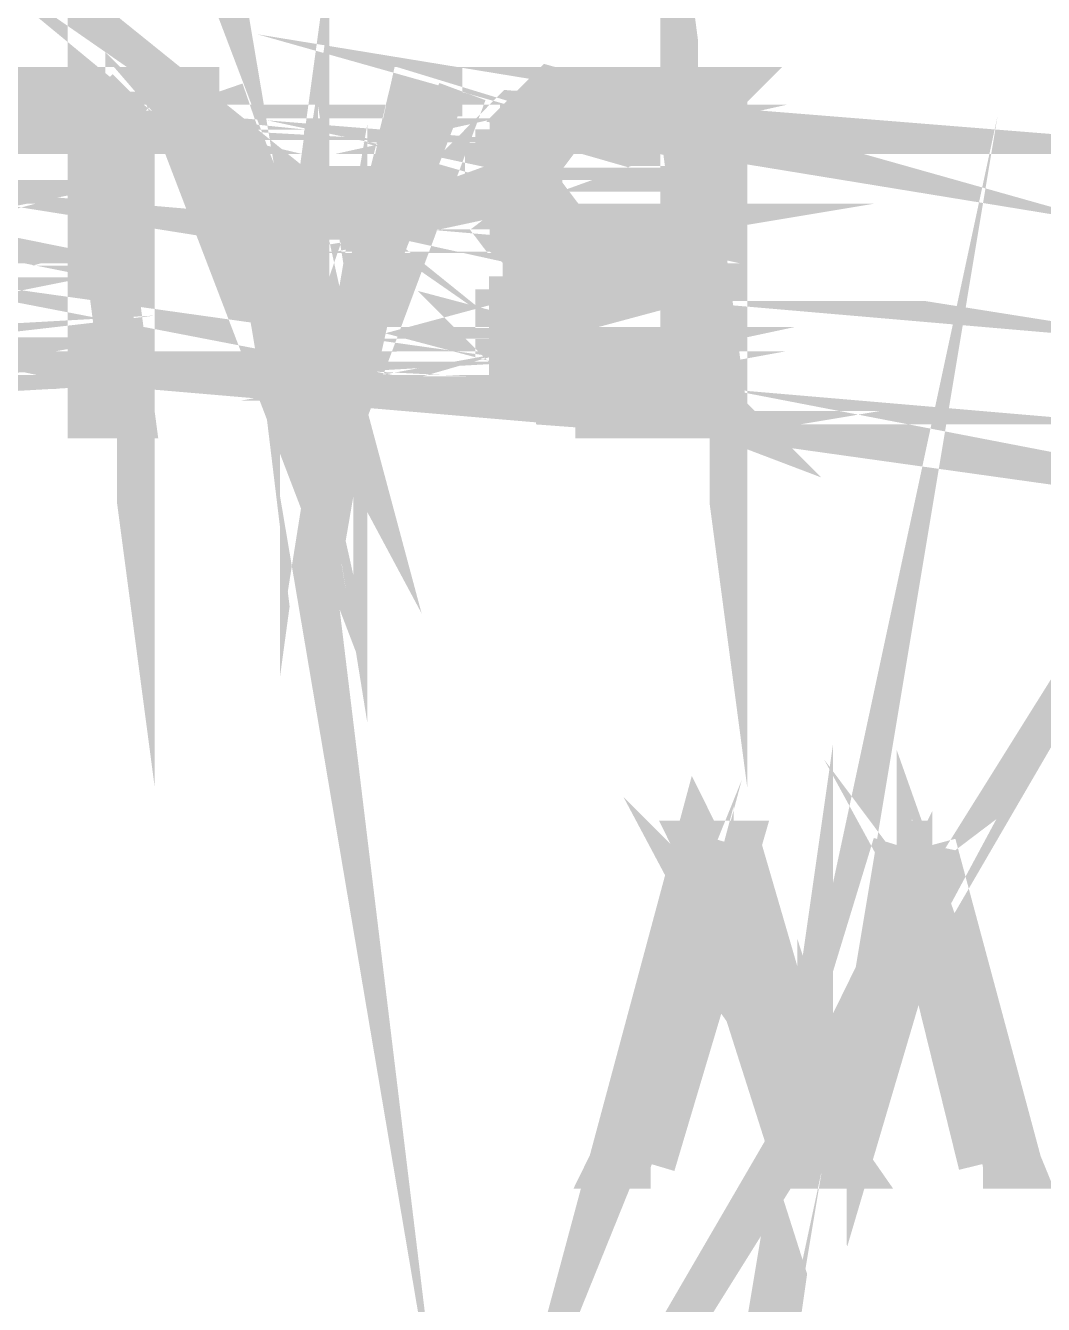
# Model space of a CAD drawing. Header units: inches. Extents: x -524 to 1067, y -71 to 1110.
# Drawn here: x 413.22 to 432.35, y 95.28 to 119.32 of the extents above; entities that cross this region are included whole.
import ezdxf

# ---------------------------------------------------------------- set-up
doc = ezdxf.new("R2010")
doc.units = ezdxf.units.IN
doc.header["$MEASUREMENT"] = 0
doc.layers.add('H', color=7, linetype='Continuous')
doc.layers.add('P', color=7, linetype='Continuous')

msp = doc.modelspace()

# ---------------------------------------------------------------- hatches: boundary and pattern name
at = {"layer": 'H', "linetype": 'Continuous'}
for points in [[(411.5112866676502, 117.3672548354373), (411.5112866676502, 118.0096263037096), (415.2487206648711, 118.0096263037096), (414.5406521146163, 117.3672548354373), (411.5112866676502, 117.3672548354373)], [(415.2487206648711, 112.0238921675355), (414.5406521146163, 117.3672548354373), (415.2487206648711, 118.0096263037096), (415.2487206648711, 112.0238921675355)], [(417.7561592938662, 115.7576763268684), (418.2744362739493, 112.0238921675355), (415.9567892151258, 118.0096263037096), (417.5663677236946, 116.2102562249694), (419.8840147825181, 115.7576763268684), (417.7561592938662, 115.7576763268684)], [(417.5663677236946, 116.2102562249694), (415.9567892151258, 118.0096263037096), (416.8582991734397, 118.0096263037096), (417.5663677236946, 116.2102562249694)], [(419.1759462322634, 112.0238921675355), (419.8840147825181, 115.7576763268684), (420.0738063526896, 116.2102562249694), (420.5920833327727, 118.0096263037096), (419.1759462322634, 112.0238921675355)], [(419.1759462322634, 112.0238921675355), (420.5920833327727, 118.0096263037096), (421.4935932910871, 118.0096263037096), (419.1759462322634, 112.0238921675355)], [(425.676307510633, 117.3672548354373), (422.9097303915964, 117.8198347335382), (423.0995219617678, 118.0096263037096), (425.676307510633, 117.3672548354373)], [(425.676307510633, 117.3672548354373), (423.0995219617678, 118.0096263037096), (423.5521018598688, 118.0096263037096), (425.676307510633, 117.3672548354373)], [(425.676307510633, 117.3672548354373), (423.5521018598688, 118.0096263037096), (423.8112403499106, 118.0096263037096), (425.676307510633, 117.3672548354373)], [(425.676307510633, 117.3672548354373), (423.8112403499106, 118.0096263037096), (424.2601704101232, 118.0096263037096), (425.676307510633, 117.3672548354373)], [(425.676307510633, 117.3672548354373), (424.2601704101232, 118.0096263037096), (426.3843760608877, 118.0096263037096), (426.3843760608877, 112.0238921675355), (425.676307510633, 117.3672548354373)], [(425.676307510633, 117.3672548354373), (422.3914534115131, 117.5606962434966), (422.6505919015547, 117.5606962434966), (422.6505919015547, 117.8198347335382), (425.676307510633, 117.3672548354373)], [(425.676307510633, 117.3672548354373), (422.6505919015547, 117.8198347335382), (422.9097303915964, 117.8198347335382), (425.676307510633, 117.3672548354373)], [(422.2016618413415, 117.3672548354373), (422.3914534115131, 117.5606962434966), (425.676307510633, 117.3672548354373), (422.2016618413415, 117.3672548354373)], [(414.5406521146163, 112.0238921675355), (414.5406521146163, 117.3672548354373), (415.2487206648711, 112.0238921675355), (414.5406521146163, 112.0238921675355)], [(421.9425233512998, 116.9183247752242), (421.9425233512998, 117.1117661832835), (422.2016618413415, 117.1117661832835), (423.3586604518096, 117.3672548354373), (422.9097303915964, 116.9183247752242), (421.9425233512998, 116.9183247752242)], [(422.2016618413415, 117.1117661832835), (422.2016618413415, 117.3672548354373), (423.3586604518096, 117.3672548354373), (422.2016618413415, 117.1117661832835)], [(426.3843760608877, 112.0238921675355), (425.676307510633, 114.5349806344182), (425.676307510633, 117.3672548354373), (426.3843760608877, 112.0238921675355)], [(421.9425233512998, 115.7576763268684), (421.9425233512998, 116.9183247752242), (422.9097303915964, 116.9183247752242), (422.9097303915964, 116.6591862851825), (422.6505919015547, 116.4000477951408), (422.9097303915964, 116.2102562249694), (422.9097303915964, 115.9511177349278), (421.9425233512998, 115.7576763268684)], [(419.8840147825181, 115.7576763268684), (417.5663677236946, 116.2102562249694), (420.0738063526896, 116.2102562249694), (419.8840147825181, 115.7576763268684)], [(422.2016618413415, 115.5021876747146), (421.9425233512998, 115.7576763268684), (422.9097303915964, 115.9511177349278), (422.9097303915964, 115.7576763268684), (423.0995219617678, 115.7576763268684), (423.0995219617678, 115.5021876747146), (422.2016618413415, 115.5021876747146)], [(418.2744362739493, 112.0238921675355), (417.7561592938662, 115.7576763268684), (418.4642278441206, 113.8926091661459), (418.2744362739493, 112.0238921675355)], [(419.1759462322634, 112.0238921675355), (419.1759462322634, 113.8926091661459), (419.8840147825181, 115.7576763268684), (419.1759462322634, 112.0238921675355)], [(422.3914534115131, 115.2430491846731), (422.2016618413415, 115.5021876747146), (423.3586604518096, 115.5021876747146), (422.3914534115131, 115.2430491846731)], [(422.3914534115131, 115.2430491846731), (423.3586604518096, 115.5021876747146), (423.5521018598688, 115.5021876747146), (423.5521018598688, 115.2430491846731), (422.3914534115131, 115.2430491846731)], [(425.676307510633, 114.5349806344182), (422.6505919015547, 115.0496077766138), (422.3914534115131, 115.2430491846731), (425.676307510633, 114.5349806344182)], [(425.676307510633, 114.5349806344182), (422.3914534115131, 115.2430491846731), (424.2601704101232, 115.2430491846731), (425.676307510633, 114.5349806344182)], [(425.676307510633, 114.5349806344182), (424.2601704101232, 115.2430491846731), (425.676307510633, 115.2430491846731), (425.676307510633, 114.5349806344182)], [(425.676307510633, 114.5349806344182), (422.6505919015547, 115.0496077766138), (422.9097303915964, 115.0496077766138), (425.676307510633, 114.5349806344182)], [(425.676307510633, 114.5349806344182), (423.0995219617678, 114.7941191244599), (422.9097303915964, 115.0496077766138), (425.676307510633, 114.5349806344182)], [(422.6505919015547, 114.5349806344182), (422.6505919015547, 114.7941191244599), (425.676307510633, 114.5349806344182), (422.6505919015547, 114.5349806344182)], [(425.676307510633, 114.5349806344182), (422.6505919015547, 114.7941191244599), (423.0995219617678, 114.7941191244599), (425.676307510633, 114.5349806344182)], [(422.3914534115131, 114.0824007363173), (422.3914534115131, 114.5349806344182), (423.3586604518096, 114.5349806344182), (423.3586604518096, 114.341539226359), (423.0995219617678, 114.341539226359), (422.3914534115131, 114.0824007363173)], [(426.3843760608877, 112.0238921675355), (425.676307510633, 112.7319607177902), (425.676307510633, 114.5349806344182), (426.3843760608877, 112.0238921675355)], [(423.0995219617678, 113.8926091661459), (422.3914534115131, 114.0824007363173), (423.0995219617678, 114.341539226359), (423.0995219617678, 113.8926091661459)], [(422.2016618413415, 113.8926091661459), (422.3914534115131, 114.0824007363173), (423.0995219617678, 113.8926091661459), (422.2016618413415, 113.8926091661459)], [(418.2744362739493, 112.0238921675355), (418.4642278441206, 113.8926091661459), (418.4642278441206, 113.6334706761042), (418.2744362739493, 112.0238921675355)], [(419.1759462322634, 112.0238921675355), (418.9168077422216, 113.6334706761042), (419.1759462322634, 113.8926091661459), (419.1759462322634, 112.0238921675355)], [(422.2016618413415, 113.6334706761042), (422.2016618413415, 113.8926091661459), (423.0995219617678, 113.8926091661459), (423.0995219617678, 113.6334706761042), (422.2016618413415, 113.6334706761042)], [(418.2744362739493, 112.0238921675355), (418.4642278441206, 113.6334706761042), (418.4642278441206, 113.3743321860626), (418.7233663341624, 113.1845406158911), (418.2744362739493, 112.0238921675355)], [(419.1759462322634, 112.0238921675355), (418.9168077422216, 113.1845406158911), (418.9168077422216, 113.6334706761042), (419.1759462322634, 112.0238921675355)], [(422.2016618413415, 113.3743321860626), (422.2016618413415, 113.6334706761042), (423.0995219617678, 113.6334706761042), (423.0995219617678, 113.1845406158911), (422.3914534115131, 113.1845406158911), (422.2016618413415, 113.3743321860626)], [(418.2744362739493, 112.0238921675355), (418.7233663341624, 113.1845406158911), (418.7233663341624, 112.9254021258495), (418.2744362739493, 112.0238921675355)], [(419.1759462322634, 112.0238921675355), (418.7233663341624, 112.9254021258495), (418.9168077422216, 112.9254021258495), (418.9168077422216, 113.1845406158911), (419.1759462322634, 112.0238921675355)], [(422.3914534115131, 112.7319607177902), (422.3914534115131, 113.1845406158911), (423.3586604518096, 113.1845406158911), (423.3586604518096, 112.9254021258495), (422.3914534115131, 112.7319607177902)], [(418.2744362739493, 112.0238921675355), (418.7233663341624, 112.7319607177902), (418.7233663341624, 112.9254021258495), (419.1759462322634, 112.0238921675355), (418.2744362739493, 112.0238921675355)], [(418.2744362739493, 112.0238921675355), (418.7233663341624, 112.9254021258495), (418.7233663341624, 112.7319607177902), (418.2744362739493, 112.0238921675355)], [(422.3914534115131, 112.7319607177902), (423.5521018598688, 112.9254021258495), (423.8112403499106, 112.9254021258495), (424.066729002064, 112.7319607177902), (422.3914534115131, 112.7319607177902)], [(422.3914534115131, 112.7319607177902), (423.3586604518096, 112.9254021258495), (423.5521018598688, 112.9254021258495), (422.3914534115131, 112.7319607177902)], [(426.3843760608877, 112.0238921675355), (422.6505919015547, 112.4764720656363), (422.6505919015547, 112.6662636358078), (422.3914534115131, 112.7319607177902), (422.6505919015547, 112.7319607177902), (422.6505919015547, 112.6662636358078), (426.3843760608877, 112.0238921675355)], [(426.3843760608877, 112.0238921675355), (422.3914534115131, 112.7319607177902), (424.519308900165, 112.7319607177902), (426.3843760608877, 112.0238921675355)], [(426.3843760608877, 112.0238921675355), (424.519308900165, 112.7319607177902), (425.676307510633, 112.7319607177902), (426.3843760608877, 112.0238921675355)], [(426.3843760608877, 112.0238921675355), (422.9097303915964, 112.2173335755948), (422.9097303915964, 112.4764720656363), (422.6505919015547, 112.4764720656363), (422.9097303915964, 112.4764720656363), (422.9097303915964, 112.4764720656363), (426.3843760608877, 112.0238921675355)], [(426.3843760608877, 112.0238921675355), (422.9097303915964, 112.2173335755948), (423.0995219617678, 112.2173335755948), (426.3843760608877, 112.0238921675355)], [(426.3843760608877, 112.0238921675355), (423.0995219617678, 112.2173335755948), (423.5521018598688, 112.2173335755948), (426.3843760608877, 112.0238921675355)], [(423.5521018598688, 112.0238921675355), (423.5521018598688, 112.2173335755948), (426.3843760608877, 112.0238921675355), (423.5521018598688, 112.0238921675355)], [(426.3843760608877, 102.9467453403006), (426.3843760608877, 102.7533039322413), (424.2601704101232, 97.85887132455255), (425.8697489186923, 103.913952380597), (426.5778174689469, 103.913952380597), (426.3843760608877, 102.9467453403006)], [(427.9939545694565, 99.27865826294995), (426.3843760608877, 102.9467453403006), (426.5778174689469, 103.913952380597), (427.9939545694565, 99.27865826294995)], [(430.0524631382384, 102.9467453403006), (428.1873959775157, 99.27865826294995), (429.6035330780253, 103.913952380597), (430.31160162828, 103.913952380597), (430.0524631382384, 102.9467453403006)], [(431.9211801368488, 97.85887132455255), (430.0524631382384, 102.9467453403006), (430.31160162828, 103.913952380597), (431.9211801368488, 97.85887132455255)], [(427.9939545694565, 99.27865826294995), (426.3843760608877, 102.7533039322413), (426.3843760608877, 102.9467453403006), (427.9939545694565, 99.27865826294995)], [(429.8626715680668, 102.4941654421996), (430.0524631382384, 102.7533039322413), (430.0524631382384, 102.9467453403006), (429.8626715680668, 102.4941654421996)], [(431.9211801368488, 97.85887132455255), (430.0524631382384, 102.4941654421996), (430.0524631382384, 102.9467453403006), (431.9211801368488, 97.85887132455255)], [(424.2601704101232, 97.85887132455255), (426.128887408734, 102.4941654421996), (426.3843760608877, 102.7533039322413), (424.2601704101232, 97.85887132455255)], [(427.9939545694565, 99.27865826294995), (426.3843760608877, 102.3043738720283), (426.3843760608877, 102.7533039322413), (427.9939545694565, 99.27865826294995)], [(424.2601704101232, 97.85887132455255), (426.128887408734, 102.4941654421996), (426.128887408734, 102.3043738720283), (424.2601704101232, 97.85887132455255)], [(428.1873959775157, 99.27865826294995), (429.8626715680668, 102.4941654421996), (429.8626715680668, 102.0452353819866), (428.1873959775157, 99.27865826294995)], [(431.9211801368488, 97.85887132455255), (430.0524631382384, 102.3043738720283), (430.0524631382384, 102.4941654421996), (431.9211801368488, 97.85887132455255)], [(424.2601704101232, 97.85887132455255), (426.128887408734, 102.3043738720283), (426.128887408734, 101.7860968919449), (424.2601704101232, 97.85887132455255)], [(427.9939545694565, 99.27865826294995), (426.3843760608877, 102.3043738720283), (426.5778174689469, 102.0452353819866), (427.9939545694565, 99.27865826294995)], [(431.9211801368488, 97.85887132455255), (430.0524631382384, 102.3043738720283), (430.31160162828, 102.0452353819866), (430.31160162828, 101.7860968919449), (431.9211801368488, 97.85887132455255)], [(427.9939545694565, 99.27865826294995), (426.5778174689469, 101.5963053217734), (426.5778174689469, 102.0452353819866), (427.9939545694565, 99.27865826294995)], [(428.1873959775157, 99.27865826294995), (429.8626715680668, 102.0452353819866), (429.8626715680668, 101.7860968919449), (428.1873959775157, 99.27865826294995)], [(424.2601704101232, 97.85887132455255), (426.128887408734, 101.7860968919449), (426.128887408734, 101.5963053217734), (424.9682389603784, 97.85887132455255), (424.2601704101232, 97.85887132455255)], [(428.7020231197112, 97.85887132455255), (428.1873959775157, 99.27865826294995), (429.8626715680668, 101.7860968919449), (428.7020231197112, 97.85887132455255)], [(431.2131115865941, 97.85887132455255), (430.31160162828, 101.7860968919449), (431.9211801368488, 97.85887132455255), (431.2131115865941, 97.85887132455255)], [(427.9939545694565, 99.27865826294995), (426.5778174689469, 101.3371668317319), (426.5778174689469, 101.5963053217734), (427.9939545694565, 99.27865826294995)], [(427.9939545694565, 99.27865826294995), (426.8369559589887, 100.8882367715187), (426.5778174689469, 101.1437254236726), (426.5778174689469, 101.3371668317319), (427.9939545694565, 99.27865826294995)], [(427.7348160794147, 97.85887132455255), (426.8369559589887, 100.8882367715187), (427.9939545694565, 99.27865826294995), (427.7348160794147, 97.85887132455255)], [(427.7348160794147, 97.85887132455255), (427.9939545694565, 99.27865826294995), (427.9939545694565, 98.826078364849), (427.7348160794147, 97.85887132455255)], [(428.7020231197112, 97.85887132455255), (428.1873959775157, 99.01951977290827), (428.1873959775157, 99.27865826294995), (428.7020231197112, 97.85887132455255)], [(428.7020231197112, 97.85887132455255), (428.1873959775157, 98.826078364849), (428.1873959775157, 99.01951977290827), (428.7020231197112, 97.85887132455255)], [(427.7348160794147, 97.85887132455255), (428.1873959775157, 98.57058971269524), (428.1873959775157, 98.826078364849), (428.7020231197112, 97.85887132455255), (427.7348160794147, 97.85887132455255)], [(427.7348160794147, 97.85887132455255), (427.9939545694565, 98.826078364849), (428.1873959775157, 98.57058971269524), (427.7348160794147, 97.85887132455255)]]:
    msp.add_hatch(color=256, dxfattribs=at).paths.add_polyline_path(points)

# ---------------------------------------------------------------- linework, layer by layer
at = {"layer": 'P', "const_width": 0.927058823529412}
for points in [[(417.5006706417121, 116.2102562249695), (418.208739191967, 112.0238921675355), (417.7561592938662, 115.7576763268684)], [(411.963866565751, 121.2944804028296), (409.387081016886, 123.4186860535938), (409.6462195069275, 123.16319740144)], [(409.6462195069275, 122.9040589113984), (411.963866565751, 121.2944804028296), (409.6462195069275, 123.16319740144), (409.6462195069275, 122.9040589113984)], [(425.6106104286505, 115.3087462666554), (425.6106104286505, 117.3672548354373), (426.3186789789052, 112.0238921675355)], [(429.7969744860845, 101.8517939739273), (428.1873959775157, 99.27865826294996), (429.7969744860845, 102.0452353819866), (429.7969744860845, 101.8517939739273)], [(418.208739191967, 112.0238921675355), (418.4642278441206, 113.892609166146), (418.4642278441206, 113.6334706761042)], [(418.4642278441206, 113.4400292680449), (418.4642278441206, 113.6334706761042), (418.208739191967, 112.0238921675355)], [(414.4749550326339, 117.3672548354373), (415.1830235828886, 112.0238921675355), (415.1830235828886, 118.075323385692)], [(422.8440333096139, 117.8198347335382), (425.6106104286505, 117.3672548354373), (423.0995219617678, 118.075323385692), (422.8440333096139, 117.8198347335382)], [(425.6106104286505, 117.3672548354373), (426.3186789789052, 112.0238921675355), (426.3186789789052, 118.075323385692)], [(406.875992550003, 118.075323385692), (409.387081016886, 117.8198347335382), (406.6205038978492, 117.8198347335382), (406.875992550003, 118.075323385692)], [(411.5112866676502, 117.3672548354373), (414.4749550326339, 117.3672548354373), (411.5112866676502, 118.075323385692), (411.5112866676502, 117.3672548354373)], [(414.4749550326339, 117.3672548354373), (411.5112866676502, 118.075323385692)], [(411.5112866676502, 118.075323385692), (415.1830235828886, 118.075323385692), (414.4749550326339, 117.3672548354373)], [(415.1830235828886, 118.075323385692), (414.4749550326339, 117.3672548354373)], [(417.5006706417121, 116.2102562249695), (415.8910921331435, 118.075323385692), (416.8582991734397, 118.075323385692)], [(417.5006706417121, 116.2102562249695), (418.208739191967, 112.0238921675355), (415.8910921331435, 118.075323385692)], [(415.8910921331435, 118.075323385692), (417.5006706417121, 116.2102562249695)], [(416.8582991734397, 118.075323385692), (417.5006706417121, 116.2102562249695)], [(419.1759462322634, 112.0238921675355), (420.0738063526896, 116.2102562249695), (420.5263862507904, 118.075323385692)], [(420.5263862507904, 118.075323385692), (419.1759462322634, 112.0238921675355)], [(419.1759462322634, 112.0238921675355), (420.5263862507904, 118.075323385692), (421.4278962091046, 118.075323385692)], [(421.4278962091046, 118.075323385692), (419.1759462322634, 112.0238921675355)], [(425.6106104286505, 117.3672548354373), (423.292963369827, 118.075323385692), (423.5521018598688, 118.075323385692)], [(425.6106104286505, 117.3672548354373), (423.0995219617678, 118.075323385692)], [(423.0995219617678, 118.075323385692), (423.0995219617678, 118.075323385692)], [(423.0995219617678, 118.075323385692), (425.6106104286505, 117.3672548354373)], [(423.0995219617678, 118.075323385692), (425.6106104286505, 117.3672548354373)], [(425.6106104286505, 117.3672548354373), (423.292963369827, 118.075323385692), (423.0995219617678, 118.075323385692)], [(423.5521018598688, 118.075323385692), (425.6106104286505, 117.3672548354373)], [(423.5521018598688, 118.075323385692), (425.6106104286505, 117.3672548354373), (423.5521018598688, 118.075323385692)], [(423.5521018598688, 118.075323385692), (423.5521018598688, 118.075323385692)], [(423.8112403499106, 118.075323385692), (425.6106104286505, 117.3672548354373), (423.8112403499106, 118.075323385692)], [(423.8112403499106, 118.075323385692), (425.6106104286505, 117.3672548354373)], [(424.0010319200817, 118.075323385692), (423.8112403499106, 118.075323385692)], [(425.6106104286505, 117.3672548354373), (424.0010319200817, 118.075323385692)], [(425.6106104286505, 117.3672548354373), (424.0010319200817, 118.075323385692)], [(424.0010319200817, 118.075323385692), (424.2601704101232, 118.075323385692), (425.6106104286505, 117.3672548354373)], [(424.2601704101232, 118.075323385692), (426.3186789789052, 118.075323385692), (425.6106104286505, 117.3672548354373), (424.2601704101232, 118.075323385692)], [(426.3186789789052, 118.075323385692), (425.6106104286505, 117.3672548354373)], [(400.1164927815917, 117.8198347335382), (403.5947882887708, 117.6263933254789), (400.1164927815917, 117.6263933254789)], [(408.6790124666311, 117.3672548354373), (410.0951495671407, 117.3672548354373), (408.4855710585716, 117.6263933254789), (408.6790124666311, 117.3672548354373)], [(422.6505919015547, 117.6263933254789), (422.6505919015547, 117.8198347335382)], [(422.6505919015547, 117.8198347335382), (425.6106104286505, 117.3672548354373)], [(422.6505919015547, 117.8198347335382), (425.6106104286505, 117.3672548354373)], [(425.6106104286505, 117.3672548354373), (422.8440333096139, 117.8198347335382), (422.6505919015547, 117.8198347335382)], [(425.6106104286505, 117.3672548354373), (422.8440333096139, 117.8198347335382)], [(422.8440333096139, 117.8198347335382), (422.8440333096139, 117.8198347335382)], [(422.8440333096139, 117.8198347335382), (425.6106104286505, 117.3672548354373)], [(410.0951495671407, 117.3672548354373), (408.4855710585716, 117.6263933254789), (409.8396609149868, 117.6263933254789), (410.0951495671407, 117.3672548354373)], [(422.135964759359, 117.3672548354373), (425.6106104286505, 117.3672548354373), (422.3914534115131, 117.6263933254789), (422.135964759359, 117.3672548354373)], [(425.6106104286505, 117.3672548354373), (422.3914534115131, 117.6263933254789)], [(422.3914534115131, 117.6263933254789), (422.3914534115131, 117.6263933254789)], [(422.3914534115131, 117.6263933254789), (425.6106104286505, 117.3672548354373)], [(422.3914534115131, 117.6263933254789), (425.6106104286505, 117.3672548354373)], [(425.6106104286505, 117.3672548354373), (422.6505919015547, 117.6263933254789), (422.3914534115131, 117.6263933254789)], [(425.6106104286505, 117.3672548354373), (422.6505919015547, 117.6263933254789)], [(408.9381509566726, 117.3672548354373), (410.0951495671407, 117.3672548354373), (408.9381509566726, 117.1117661832835), (408.9381509566726, 117.3672548354373)], [(414.4749550326339, 117.3672548354373), (415.1830235828886, 112.0238921675355), (414.4749550326339, 112.0238921675355), (414.4749550326339, 117.3672548354373)], [(418.9168077422216, 113.6334706761042), (419.1759462322634, 112.0238921675355), (419.1759462322634, 113.892609166146)], [(422.135964759359, 117.3672548354373), (423.292963369827, 117.3672548354373), (422.135964759359, 117.1117661832835)], [(423.292963369827, 117.3672548354373), (423.0995219617678, 117.1117661832835), (422.135964759359, 117.1117661832835)], [(422.135964759359, 117.1117661832835), (423.292963369827, 117.3672548354373)], [(423.8112403499106, 117.3672548354373), (422.135964759359, 117.3672548354373)], [(422.135964759359, 117.3672548354373), (423.5521018598688, 117.3672548354373)], [(422.135964759359, 117.3672548354373), (423.5521018598688, 117.3672548354373)], [(423.5521018598688, 117.3672548354373), (423.5521018598688, 117.3672548354373), (422.135964759359, 117.3672548354373), (423.5521018598688, 117.3672548354373)], [(422.135964759359, 117.3672548354373), (423.5521018598688, 117.3672548354373)], [(423.5521018598688, 117.3672548354373), (422.135964759359, 117.3672548354373)], [(422.135964759359, 117.3672548354373), (423.292963369827, 117.3672548354373), (423.5521018598688, 117.3672548354373)], [(422.135964759359, 117.1117661832835), (422.135964759359, 117.3672548354373)], [(425.6106104286505, 117.3672548354373), (424.2601704101232, 117.3672548354373), (422.135964759359, 117.3672548354373)], [(422.135964759359, 117.3672548354373), (425.6106104286505, 117.3672548354373)], [(424.2601704101232, 117.3672548354373), (422.135964759359, 117.3672548354373)], [(422.135964759359, 117.3672548354373), (424.0010319200817, 117.3672548354373)], [(422.135964759359, 117.3672548354373), (424.0010319200817, 117.3672548354373)], [(424.0010319200817, 117.3672548354373), (423.8112403499106, 117.3672548354373), (422.135964759359, 117.3672548354373)], [(422.135964759359, 117.3672548354373), (423.8112403499106, 117.3672548354373)], [(423.8112403499106, 117.3672548354373), (422.135964759359, 117.3672548354373), (422.135964759359, 117.3672548354373)], [(423.5521018598688, 117.3672548354373), (423.8112403499106, 117.3672548354373)], [(424.0010319200817, 117.3672548354373), (424.2601704101232, 117.3672548354373)], [(423.0995219617678, 117.1117661832835), (421.9425233512998, 117.1117661832835), (422.8440333096139, 116.9183247752243)], [(423.0995219617678, 117.1117661832835), (421.9425233512998, 117.1117661832835), (422.135964759359, 117.1117661832835)], [(421.9425233512998, 117.1117661832835), (422.8440333096139, 116.9183247752243)], [(421.9425233512998, 116.9183247752243), (421.9425233512998, 117.1117661832835)], [(423.0995219617678, 117.1117661832835), (422.135964759359, 117.1117661832835)], [(422.135964759359, 117.1117661832835), (423.0995219617678, 117.1117661832835)], [(422.135964759359, 117.1117661832835), (423.0995219617678, 117.1117661832835)], [(422.8440333096139, 116.9183247752243), (423.0995219617678, 117.1117661832835)], [(423.0995219617678, 117.1117661832835), (423.0995219617678, 117.1117661832835)], [(427.9282574874742, 98.826078364849), (427.7348160794147, 97.92456840653497), (427.9282574874742, 99.08521685489069), (427.9282574874742, 98.826078364849)], [(418.9168077422216, 112.9910992078319), (418.9168077422216, 113.1845406158912), (419.1759462322634, 112.0238921675355)], [(419.1759462322634, 113.892609166146), (419.1759462322634, 112.0238921675355), (419.8183177005355, 115.7576763268684)], [(421.9425233512998, 116.9183247752243), (422.8440333096139, 116.6591862851825), (421.9425233512998, 116.6591862851825)], [(422.8440333096139, 116.9183247752243), (421.9425233512998, 116.9183247752243)], [(421.9425233512998, 116.9183247752243), (422.8440333096139, 116.9183247752243)], [(422.8440333096139, 116.9183247752243), (421.9425233512998, 116.9183247752243)], [(421.9425233512998, 116.9183247752243), (422.8440333096139, 116.6591862851825), (422.8440333096139, 116.9183247752243)], [(421.9425233512998, 116.6591862851825), (421.9425233512998, 116.9183247752243)], [(422.8440333096139, 116.9183247752243), (421.9425233512998, 116.9183247752243)], [(422.8440333096139, 116.6591862851825), (421.9425233512998, 116.6591862851825), (422.8440333096139, 116.6591862851825), (422.8440333096139, 116.6591862851825), (421.9425233512998, 116.6591862851825)], [(422.8440333096139, 116.6591862851825), (421.9425233512998, 116.4657448771232)], [(421.9425233512998, 116.4657448771232), (421.9425233512998, 116.6591862851825)], [(422.8440333096139, 116.6591862851825), (421.9425233512998, 116.4657448771232)], [(421.9425233512998, 116.4657448771232), (422.6505919015547, 116.4657448771232), (422.8440333096139, 116.6591862851825)], [(422.6505919015547, 116.4657448771232), (421.9425233512998, 116.2102562249695), (422.8440333096139, 116.2102562249695), (422.6505919015547, 116.4657448771232)], [(421.9425233512998, 116.4657448771232), (422.6505919015547, 116.4657448771232)], [(422.6505919015547, 116.4657448771232), (421.9425233512998, 116.4657448771232), (421.9425233512998, 116.4657448771232), (422.6505919015547, 116.4657448771232)], [(421.9425233512998, 116.4657448771232), (422.6505919015547, 116.4657448771232)], [(421.9425233512998, 116.4657448771232), (422.6505919015547, 116.4657448771232)], [(422.6505919015547, 116.4657448771232), (421.9425233512998, 116.2102562249695)], [(421.9425233512998, 116.2102562249695), (421.9425233512998, 116.4657448771232)], [(422.6505919015547, 116.4657448771232), (422.6505919015547, 116.4657448771232)], [(417.5006706417121, 116.2102562249695), (420.0738063526896, 116.2102562249695)], [(420.0738063526896, 116.2102562249695), (417.5006706417121, 116.2102562249695)], [(417.5006706417121, 116.2102562249695), (417.5006706417121, 116.2102562249695)], [(420.0738063526896, 116.2102562249695), (417.5006706417121, 116.2102562249695)], [(417.5006706417121, 116.2102562249695), (419.8183177005355, 115.7576763268684)], [(417.7561592938662, 115.7576763268684), (417.5006706417121, 116.2102562249695)], [(417.5006706417121, 116.2102562249695), (419.8183177005355, 115.7576763268684)], [(417.7561592938662, 115.7576763268684), (417.5006706417121, 116.2102562249695)], [(422.8440333096139, 116.2102562249695), (421.9425233512998, 115.9511177349278), (422.8440333096139, 115.9511177349278)], [(419.1759462322634, 112.0238921675355), (420.0738063526896, 116.2102562249695)], [(419.8183177005355, 115.7576763268684), (420.0738063526896, 116.2102562249695)], [(420.0738063526896, 116.2102562249695), (419.8183177005355, 115.7576763268684)], [(421.9425233512998, 116.2102562249695), (422.8440333096139, 116.2102562249695), (421.9425233512998, 115.9511177349278)], [(421.9425233512998, 115.9511177349278), (421.9425233512998, 116.2102562249695)], [(422.8440333096139, 115.9511177349278), (422.8440333096139, 116.2102562249695)], [(409.8396609149868, 115.9511177349278), (410.8032181173953, 115.9511177349278), (409.8396609149868, 115.7576763268684), (409.8396609149868, 115.9511177349278)], [(424.2601704101232, 114.6006777164007), (422.6505919015547, 114.8561663685544), (425.6106104286505, 114.6006777164007)], [(422.8440333096139, 115.9511177349278), (421.9425233512998, 115.7576763268684), (422.8440333096139, 115.9511177349278)], [(421.9425233512998, 115.9511177349278), (422.8440333096139, 115.9511177349278), (421.9425233512998, 115.9511177349278), (421.9425233512998, 115.9511177349278), (422.8440333096139, 115.9511177349278), (421.9425233512998, 115.9511177349278)], [(422.8440333096139, 115.9511177349278), (422.8440333096139, 115.9511177349278), (421.9425233512998, 115.9511177349278)], [(422.8440333096139, 115.9511177349278), (421.9425233512998, 115.7576763268684)], [(421.9425233512998, 115.7576763268684), (421.9425233512998, 115.9511177349278)], [(410.8032181173953, 115.7576763268684), (409.8396609149868, 115.5021876747146), (410.8032181173953, 115.5021876747146)], [(417.7561592938662, 115.7576763268684), (418.4642278441206, 113.892609166146), (418.208739191967, 112.0238921675355), (417.7561592938662, 115.7576763268684)], [(419.8183177005355, 115.7576763268684), (417.7561592938662, 115.7576763268684)], [(419.8183177005355, 115.7576763268684), (419.1759462322634, 113.892609166146)], [(419.8183177005355, 115.7576763268684), (419.1759462322634, 112.0238921675355)], [(422.8440333096139, 115.7576763268684), (421.9425233512998, 115.7576763268684)], [(421.9425233512998, 115.7576763268684), (423.0995219617678, 115.7576763268684)], [(421.9425233512998, 115.7576763268684), (423.0995219617678, 115.7576763268684)], [(423.0995219617678, 115.7576763268684), (422.135964759359, 115.5021876747146), (421.9425233512998, 115.7576763268684)], [(423.0995219617678, 115.7576763268684), (422.135964759359, 115.5021876747146)], [(422.135964759359, 115.5021876747146), (423.0995219617678, 115.5021876747146), (423.0995219617678, 115.7576763268684)], [(423.0995219617678, 115.7576763268684), (422.8440333096139, 115.7576763268684)], [(409.8396609149868, 115.5021876747146), (410.8032181173953, 115.3087462666554), (409.8396609149868, 115.3087462666554), (409.8396609149868, 115.5021876747146)], [(422.3914534115131, 115.3087462666554), (423.5521018598688, 115.5021876747146), (423.292963369827, 115.5021876747146)], [(422.135964759359, 115.5021876747146), (423.292963369827, 115.5021876747146), (422.3914534115131, 115.3087462666554)], [(422.135964759359, 115.5021876747146), (423.292963369827, 115.5021876747146)], [(423.292963369827, 115.5021876747146), (422.135964759359, 115.5021876747146)], [(422.3914534115131, 115.3087462666554), (422.135964759359, 115.5021876747146)], [(422.135964759359, 115.5021876747146), (423.0995219617678, 115.5021876747146)], [(423.0995219617678, 115.5021876747146), (422.135964759359, 115.5021876747146), (422.135964759359, 115.5021876747146), (423.0995219617678, 115.5021876747146)], [(422.135964759359, 115.5021876747146), (423.292963369827, 115.5021876747146)], [(422.135964759359, 115.5021876747146), (423.292963369827, 115.5021876747146), (423.292963369827, 115.5021876747146)], [(423.292963369827, 115.5021876747146), (422.135964759359, 115.5021876747146)], [(422.3914534115131, 115.3087462666554), (423.5521018598688, 115.5021876747146)], [(423.292963369827, 115.5021876747146), (422.3914534115131, 115.3087462666554)], [(423.292963369827, 115.5021876747146), (423.0995219617678, 115.5021876747146)], [(423.5521018598688, 115.5021876747146), (423.5521018598688, 115.3087462666554)], [(418.6576692521799, 112.9910992078319), (419.1759462322634, 112.0238921675355), (418.9168077422216, 112.9910992078319), (418.6576692521799, 112.9910992078319)], [(424.2601704101232, 115.3087462666554), (422.3914534115131, 115.3087462666554), (425.6106104286505, 114.6006777164007)], [(424.0010319200817, 115.3087462666554), (422.3914534115131, 115.3087462666554), (424.0010319200817, 115.3087462666554)], [(424.2601704101232, 115.3087462666554), (422.3914534115131, 115.3087462666554)], [(422.3914534115131, 115.3087462666554), (424.2601704101232, 115.3087462666554), (424.2601704101232, 115.3087462666554)], [(424.0010319200817, 115.3087462666554), (422.3914534115131, 115.3087462666554), (423.8112403499106, 115.3087462666554), (424.0010319200817, 115.3087462666554)], [(422.3914534115131, 115.3087462666554), (423.8112403499106, 115.3087462666554), (423.5521018598688, 115.3087462666554), (422.3914534115131, 115.3087462666554)], [(423.5521018598688, 115.3087462666554), (422.3914534115131, 115.3087462666554)], [(425.6106104286505, 114.6006777164007), (422.3914534115131, 115.3087462666554)], [(422.3914534115131, 115.3087462666554), (422.6505919015547, 115.0496077766138)], [(425.6106104286505, 114.6006777164007), (422.3914534115131, 115.3087462666554)], [(422.3914534115131, 115.3087462666554), (422.3914534115131, 115.3087462666554)], [(422.3914534115131, 115.3087462666554), (425.6106104286505, 114.6006777164007)], [(425.6106104286505, 114.6006777164007), (424.2601704101232, 115.3087462666554)], [(424.2601704101232, 115.3087462666554), (425.6106104286505, 115.3087462666554)], [(425.6106104286505, 115.3087462666554), (424.2601704101232, 115.3087462666554), (424.2601704101232, 115.3087462666554), (425.6106104286505, 115.3087462666554)], [(424.2601704101232, 115.3087462666554), (425.6106104286505, 114.6006777164007)], [(425.6106104286505, 114.6006777164007), (425.6106104286505, 115.3087462666554)], [(426.3186789789052, 112.0238921675355), (425.6106104286505, 115.3087462666554)], [(425.6106104286505, 115.3087462666554), (425.6106104286505, 114.6006777164007)], [(426.3186789789052, 112.0238921675355), (425.6106104286505, 115.3087462666554)], [(410.8032181173953, 115.0496077766138), (409.8396609149868, 115.0496077766138), (410.8032181173953, 114.8561663685544)], [(425.6106104286505, 114.6006777164007), (422.6505919015547, 115.0496077766138)], [(422.6505919015547, 115.0496077766138), (422.8440333096139, 115.0496077766138)], [(425.6106104286505, 114.6006777164007), (422.6505919015547, 115.0496077766138), (422.6505919015547, 115.0496077766138), (425.6106104286505, 114.6006777164007)], [(422.6505919015547, 115.0496077766138), (425.6106104286505, 114.6006777164007)], [(424.2601704101232, 114.6006777164007), (422.6505919015547, 114.8561663685544), (422.6505919015547, 114.6006777164007), (424.2601704101232, 114.6006777164007)], [(422.8440333096139, 115.0496077766138), (423.0995219617678, 114.8561663685544)], [(425.6106104286505, 114.6006777164007), (422.8440333096139, 115.0496077766138)], [(422.8440333096139, 115.0496077766138), (425.6106104286505, 114.6006777164007)], [(410.8032181173953, 114.8561663685544), (409.8396609149868, 114.6006777164007), (410.8032181173953, 114.6006777164007), (410.8032181173953, 114.8561663685544)], [(422.6505919015547, 114.8561663685544), (425.6106104286505, 114.6006777164007)], [(422.8440333096139, 114.8561663685544), (422.6505919015547, 114.8561663685544)], [(425.6106104286505, 114.6006777164007), (422.8440333096139, 114.8561663685544)], [(425.6106104286505, 114.6006777164007), (422.8440333096139, 114.8561663685544)], [(422.8440333096139, 114.8561663685544), (423.0995219617678, 114.8561663685544), (425.6106104286505, 114.6006777164007)], [(423.0995219617678, 114.8561663685544), (425.6106104286505, 114.6006777164007)], [(423.0995219617678, 114.8561663685544), (425.6106104286505, 114.6006777164007), (423.0995219617678, 114.8561663685544), (423.0995219617678, 114.8561663685544)], [(410.8032181173953, 114.6006777164007), (409.8396609149868, 114.341539226359), (410.8032181173953, 114.341539226359)], [(409.8396609149868, 114.6006777164007), (410.8032181173953, 114.6006777164007), (409.8396609149868, 114.341539226359), (409.8396609149868, 114.6006777164007)], [(422.6505919015547, 112.5385193097309), (426.3186789789052, 112.0238921675355), (422.6505919015547, 112.7319607177902), (422.6505919015547, 112.5385193097309)], [(423.5521018598688, 114.6006777164007), (422.3914534115131, 114.6006777164007)], [(422.3914534115131, 114.6006777164007), (423.5521018598688, 114.6006777164007)], [(423.292963369827, 114.6006777164007), (422.3914534115131, 114.6006777164007)], [(422.3914534115131, 114.6006777164007), (423.292963369827, 114.341539226359)], [(422.3914534115131, 114.6006777164007), (423.292963369827, 114.341539226359)], [(423.292963369827, 114.341539226359), (422.3914534115131, 114.341539226359), (422.3914534115131, 114.6006777164007)], [(423.8112403499106, 114.6006777164007), (422.3914534115131, 114.6006777164007)], [(422.3914534115131, 114.6006777164007), (423.8112403499106, 114.6006777164007)], [(423.5521018598688, 114.6006777164007), (422.3914534115131, 114.6006777164007)], [(422.3914534115131, 114.6006777164007), (423.5521018598688, 114.6006777164007)], [(422.6505919015547, 114.6006777164007), (423.8112403499106, 114.6006777164007), (422.3914534115131, 114.6006777164007)], [(422.3914534115131, 114.6006777164007), (422.6505919015547, 114.6006777164007)], [(424.2601704101232, 114.6006777164007), (422.6505919015547, 114.6006777164007)], [(422.6505919015547, 114.6006777164007), (424.2601704101232, 114.6006777164007)], [(424.0010319200817, 114.6006777164007), (422.6505919015547, 114.6006777164007)], [(422.6505919015547, 114.6006777164007), (423.8112403499106, 114.6006777164007)], [(424.2601704101232, 114.6006777164007), (422.6505919015547, 114.6006777164007)], [(422.6505919015547, 114.6006777164007), (424.2601704101232, 114.6006777164007)], [(423.292963369827, 114.341539226359), (423.292963369827, 114.6006777164007)], [(423.5521018598688, 114.6006777164007), (423.5521018598688, 114.6006777164007)], [(423.8112403499106, 114.6006777164007), (424.0010319200817, 114.6006777164007)], [(425.6106104286505, 114.6006777164007), (424.2601704101232, 114.6006777164007)], [(425.6106104286505, 114.6006777164007), (425.6106104286505, 112.7319607177902)], [(426.3186789789052, 112.0238921675355), (425.6106104286505, 114.6006777164007)], [(425.6106104286505, 114.6006777164007), (426.3186789789052, 112.0238921675355)], [(409.8396609149868, 114.341539226359), (410.8032181173953, 114.341539226359), (409.8396609149868, 114.1480978182997)], [(423.0995219617678, 114.341539226359), (422.3914534115131, 114.1480978182997), (423.0995219617678, 114.341539226359)], [(423.292963369827, 114.341539226359), (422.3914534115131, 114.341539226359)], [(422.3914534115131, 114.341539226359), (423.0995219617678, 114.341539226359), (423.292963369827, 114.341539226359)], [(422.3914534115131, 114.341539226359), (423.0995219617678, 114.341539226359)], [(423.0995219617678, 114.341539226359), (422.3914534115131, 114.341539226359)], [(422.3914534115131, 114.341539226359), (422.3914534115131, 114.341539226359)], [(423.0995219617678, 114.341539226359), (422.3914534115131, 114.341539226359)], [(422.3914534115131, 114.341539226359), (423.0995219617678, 114.341539226359), (423.0995219617678, 114.341539226359), (422.3914534115131, 114.341539226359)], [(423.0995219617678, 114.341539226359), (422.3914534115131, 114.1480978182997), (422.3914534115131, 114.341539226359)], [(418.208739191967, 112.0238921675355), (418.4642278441206, 113.4400292680449), (418.6576692521799, 113.1845406158912)], [(422.3914534115131, 114.1480978182997), (422.135964759359, 113.892609166146)], [(423.0995219617678, 113.892609166146), (422.3914534115131, 114.1480978182997)], [(423.0995219617678, 114.1480978182997), (422.3914534115131, 114.1480978182997)], [(422.3914534115131, 114.1480978182997), (423.0995219617678, 113.892609166146)], [(423.0995219617678, 113.892609166146), (423.0995219617678, 114.1480978182997)], [(409.6462195069275, 113.892609166146), (410.5477294652417, 113.6334706761042), (409.6462195069275, 113.6334706761042), (409.6462195069275, 113.892609166146)], [(418.208739191967, 112.0238921675355), (418.4642278441206, 113.892609166146), (418.4642278441206, 113.892609166146), (418.208739191967, 112.0238921675355)], [(419.1759462322634, 113.892609166146), (418.9168077422216, 113.6334706761042)], [(419.1759462322634, 113.892609166146), (419.1759462322634, 112.0238921675355), (419.1759462322634, 113.892609166146)], [(419.1759462322634, 113.892609166146), (419.1759462322634, 113.892609166146)], [(422.135964759359, 113.892609166146), (423.0995219617678, 113.892609166146), (422.135964759359, 113.892609166146), (423.0995219617678, 113.892609166146), (422.135964759359, 113.6334706761042), (422.135964759359, 113.892609166146)], [(423.0995219617678, 113.892609166146), (422.135964759359, 113.6334706761042)], [(422.135964759359, 113.6334706761042), (423.0995219617678, 113.6334706761042), (423.0995219617678, 113.892609166146)], [(422.135964759359, 113.892609166146), (423.0995219617678, 113.892609166146)], [(422.135964759359, 113.892609166146), (423.0995219617678, 113.892609166146), (423.0995219617678, 113.892609166146), (422.135964759359, 113.892609166146)], [(418.4642278441206, 113.6334706761042), (418.208739191967, 112.0238921675355)], [(419.1759462322634, 112.0238921675355), (418.9168077422216, 113.4400292680449), (418.9168077422216, 113.6334706761042)], [(418.9168077422216, 113.6334706761042), (419.1759462322634, 112.0238921675355)], [(418.9168077422216, 113.6334706761042), (419.1759462322634, 112.0238921675355), (418.9168077422216, 113.6334706761042)], [(418.9168077422216, 113.6334706761042), (418.9168077422216, 113.6334706761042)], [(422.135964759359, 113.6334706761042), (423.0995219617678, 113.6334706761042)], [(423.0995219617678, 113.6334706761042), (422.135964759359, 113.6334706761042)], [(422.135964759359, 113.6334706761042), (423.0995219617678, 113.6334706761042)], [(423.0995219617678, 113.6334706761042), (422.135964759359, 113.4400292680449)], [(422.135964759359, 113.4400292680449), (422.135964759359, 113.6334706761042)], [(423.0995219617678, 113.6334706761042), (422.135964759359, 113.4400292680449)], [(422.135964759359, 113.6334706761042), (423.0995219617678, 113.6334706761042)], [(423.0995219617678, 113.6334706761042), (423.0995219617678, 113.6334706761042), (422.135964759359, 113.6334706761042)], [(423.0995219617678, 113.4400292680449), (423.0995219617678, 113.6334706761042)], [(401.791768372143, 112.7319607177902), (403.5947882887708, 112.7319607177902), (400.1164927815917, 112.5385193097309), (401.791768372143, 112.7319607177902)], [(418.208739191967, 112.0238921675355), (418.4642278441206, 113.4400292680449)], [(419.1759462322634, 112.0238921675355), (418.9168077422216, 113.4400292680449)], [(418.9168077422216, 113.4400292680449), (418.9168077422216, 113.1845406158912)], [(422.135964759359, 113.4400292680449), (423.0995219617678, 113.1845406158912), (422.3914534115131, 113.1845406158912), (422.135964759359, 113.4400292680449)], [(422.135964759359, 113.4400292680449), (423.0995219617678, 113.4400292680449)], [(422.135964759359, 113.4400292680449), (423.0995219617678, 113.4400292680449)], [(423.0995219617678, 113.4400292680449), (422.135964759359, 113.4400292680449), (422.135964759359, 113.4400292680449), (423.0995219617678, 113.4400292680449)], [(422.135964759359, 113.4400292680449), (423.0995219617678, 113.1845406158912)], [(423.0995219617678, 113.1845406158912), (423.0995219617678, 113.4400292680449)], [(410.0951495671407, 112.9910992078319), (408.6790124666311, 112.7319607177902), (409.8396609149868, 112.7319607177902)], [(410.0951495671407, 112.9910992078319), (409.1936396088267, 113.1845406158912), (410.3542880571824, 113.1845406158912)], [(408.9381509566726, 112.9910992078319), (410.0951495671407, 112.9910992078319), (408.6790124666311, 112.7319607177902)], [(423.8112403499106, 112.9910992078319), (422.3914534115131, 112.7319607177902), (424.0010319200817, 112.7319607177902)], [(418.208739191967, 112.0238921675355), (418.6576692521799, 113.1845406158912)], [(418.208739191967, 112.0238921675355), (418.6576692521799, 113.1845406158912)], [(418.6576692521799, 113.1845406158912), (418.208739191967, 112.0238921675355)], [(418.6576692521799, 113.1845406158912), (418.208739191967, 112.0238921675355)], [(418.6576692521799, 112.9910992078319), (418.208739191967, 112.0238921675355), (418.6576692521799, 112.9910992078319)], [(418.6576692521799, 112.9910992078319), (418.208739191967, 112.0238921675355)], [(423.292963369827, 113.1845406158912), (422.3914534115131, 112.9910992078319), (423.292963369827, 112.9910992078319), (423.292963369827, 113.1845406158912)], [(418.6576692521799, 113.1845406158912), (418.6576692521799, 112.9910992078319)], [(418.6576692521799, 113.1845406158912), (418.6576692521799, 113.1845406158912)], [(418.6576692521799, 112.9910992078319), (419.1759462322634, 112.0238921675355), (418.6576692521799, 112.9910992078319)], [(418.9168077422216, 113.1845406158912), (419.1759462322634, 112.0238921675355)], [(419.1759462322634, 112.0238921675355), (418.9168077422216, 112.9910992078319)], [(422.3914534115131, 113.1845406158912), (423.292963369827, 113.1845406158912), (422.3914534115131, 112.9910992078319), (422.3914534115131, 113.1845406158912)], [(422.3914534115131, 112.9910992078319), (423.292963369827, 112.9910992078319), (422.3914534115131, 112.7319607177902)], [(423.0995219617678, 113.1845406158912), (422.3914534115131, 113.1845406158912), (423.0995219617678, 113.1845406158912), (422.3914534115131, 113.1845406158912), (423.292963369827, 113.1845406158912), (423.0995219617678, 113.1845406158912)], [(423.5521018598688, 112.9910992078319), (422.3914534115131, 112.7319607177902), (423.5521018598688, 112.9910992078319)], [(423.5521018598688, 112.9910992078319), (422.3914534115131, 112.7319607177902), (423.5521018598688, 112.9910992078319), (422.3914534115131, 112.7319607177902), (423.5521018598688, 112.9910992078319)], [(422.3914534115131, 112.7319607177902), (423.5521018598688, 112.9910992078319)], [(423.5521018598688, 112.9910992078319), (423.292963369827, 112.9910992078319), (422.3914534115131, 112.7319607177902)], [(422.3914534115131, 112.7319607177902), (422.3914534115131, 112.9910992078319)], [(423.5521018598688, 112.9910992078319), (423.5521018598688, 112.9910992078319)], [(424.0010319200817, 112.7319607177902), (423.8112403499106, 112.9910992078319)], [(406.1679239997482, 112.7319607177902), (409.8396609149868, 112.7319607177902), (406.4270624897899, 112.5385193097309), (406.1679239997482, 112.7319607177902)], [(418.208739191967, 112.0238921675355), (418.6576692521799, 112.7319607177902)], [(418.6576692521799, 112.7319607177902), (418.208739191967, 112.0238921675355), (418.6576692521799, 112.7319607177902), (418.6576692521799, 112.7319607177902)], [(418.6576692521799, 112.7319607177902), (419.1759462322634, 112.0238921675355)], [(424.4536118181827, 112.7319607177902), (422.3914534115131, 112.7319607177902), (424.2601704101232, 112.7319607177902)], [(422.3914534115131, 112.7319607177902), (424.2601704101232, 112.7319607177902), (424.0010319200817, 112.7319607177902), (422.3914534115131, 112.7319607177902)], [(422.3914534115131, 112.7319607177902), (424.0010319200817, 112.7319607177902)], [(424.0010319200817, 112.7319607177902), (422.3914534115131, 112.7319607177902), (422.3914534115131, 112.7319607177902), (424.0010319200817, 112.7319607177902)], [(422.3914534115131, 112.7319607177902), (424.0010319200817, 112.7319607177902)], [(426.3186789789052, 112.0238921675355), (422.6505919015547, 112.7319607177902), (422.3914534115131, 112.7319607177902)], [(422.3914534115131, 112.7319607177902), (426.3186789789052, 112.0238921675355)], [(424.4536118181827, 112.7319607177902), (422.3914534115131, 112.7319607177902)], [(422.3914534115131, 112.7319607177902), (426.3186789789052, 112.0238921675355)], [(424.0010319200817, 112.7319607177902), (424.0010319200817, 112.7319607177902)], [(424.2601704101232, 112.7319607177902), (424.4536118181827, 112.7319607177902)], [(424.4536118181827, 112.7319607177902), (426.3186789789052, 112.0238921675355), (425.6106104286505, 112.7319607177902)], [(426.3186789789052, 112.0238921675355), (424.4536118181827, 112.7319607177902)], [(424.4536118181827, 112.7319607177902), (425.6106104286505, 112.7319607177902)], [(425.6106104286505, 112.7319607177902), (424.4536118181827, 112.7319607177902), (424.4536118181827, 112.7319607177902), (425.6106104286505, 112.7319607177902)], [(425.6106104286505, 112.7319607177902), (426.3186789789052, 112.0238921675355)], [(426.3186789789052, 112.0238921675355), (422.8440333096139, 112.5385193097309), (422.6505919015547, 112.5385193097309), (426.3186789789052, 112.0238921675355)], [(426.3186789789052, 112.0238921675355), (422.8440333096139, 112.5385193097309), (422.8440333096139, 112.2830306575771)], [(408.9381509566726, 112.2830306575771), (407.0694339580625, 112.0238921675355), (408.6790124666311, 112.0238921675355)], [(406.875992550003, 112.2830306575771), (408.9381509566726, 112.2830306575771), (407.0694339580625, 112.0238921675355)], [(426.3186789789052, 112.0238921675355), (423.292963369827, 112.2830306575771), (423.5521018598688, 112.2830306575771)], [(422.8440333096139, 112.2830306575771), (426.3186789789052, 112.0238921675355), (422.8440333096139, 112.2830306575771)], [(422.8440333096139, 112.2830306575771), (426.3186789789052, 112.0238921675355)], [(426.3186789789052, 112.0238921675355), (423.292963369827, 112.2830306575771), (423.0995219617678, 112.2830306575771)], [(423.0995219617678, 112.2830306575771), (426.3186789789052, 112.0238921675355)], [(423.0995219617678, 112.2830306575771), (426.3186789789052, 112.0238921675355), (423.0995219617678, 112.2830306575771)], [(423.0995219617678, 112.2830306575771), (423.0995219617678, 112.2830306575771)], [(423.5521018598688, 112.0238921675355), (423.5521018598688, 112.2830306575771)], [(423.5521018598688, 112.2830306575771), (426.3186789789052, 112.0238921675355)], [(423.5521018598688, 112.2830306575771), (426.3186789789052, 112.0238921675355)], [(419.1759462322634, 112.0238921675355), (418.208739191967, 112.0238921675355)], [(426.3186789789052, 112.0238921675355), (423.5521018598688, 112.0238921675355)], [(423.5521018598688, 112.0238921675355), (423.8112403499106, 112.0238921675355)], [(426.3186789789052, 112.0238921675355), (423.5521018598688, 112.0238921675355)], [(423.8112403499106, 112.0238921675355), (426.3186789789052, 112.0238921675355)], [(426.3186789789052, 112.0238921675355), (423.8112403499106, 112.0238921675355)], [(423.8112403499106, 112.0238921675355), (426.3186789789052, 112.0238921675355)], [(424.0010319200817, 112.0238921675355), (426.3186789789052, 112.0238921675355)], [(426.3186789789052, 112.0238921675355), (424.2601704101232, 112.0238921675355), (424.0010319200817, 112.0238921675355)], [(427.9282574874742, 99.08521685489069), (427.9282574874742, 99.27865826294996), (427.7348160794147, 97.92456840653497)], [(431.8554830548662, 97.92456840653497), (430.2459045462977, 102.0452353819866), (430.0524631382384, 102.3043738720283), (431.8554830548662, 97.92456840653497)], [(430.0524631382384, 102.7533039322413), (430.0524631382384, 103.0124424222831), (431.8554830548662, 97.92456840653497)], [(424.2601704101232, 97.92456840653497), (426.3186789789052, 103.0124424222831), (425.8697489186923, 103.9139523805971), (424.2601704101232, 97.92456840653497)], [(427.9282574874742, 99.27865826294996), (426.3186789789052, 102.3043738720283), (426.5778174689469, 102.0452353819866)], [(424.2601704101232, 97.92456840653497), (426.0631903267515, 102.0452353819866), (426.0631903267515, 102.3043738720283), (424.2601704101232, 97.92456840653497)], [(427.9282574874742, 99.27865826294996), (426.3186789789052, 102.559862524182), (426.3186789789052, 102.3043738720283)], [(429.7969744860845, 102.3043738720283), (429.7969744860845, 102.559862524182), (428.1873959775157, 99.27865826294996)], [(426.3186789789052, 103.0124424222831), (425.8697489186923, 103.9139523805971), (426.5778174689469, 103.9139523805971), (426.3186789789052, 103.0124424222831)], [(426.5778174689469, 103.9139523805971), (426.3186789789052, 103.0124424222831), (427.9282574874742, 99.27865826294996)], [(427.9282574874742, 99.27865826294996), (426.5778174689469, 103.9139523805971)], [(428.1873959775157, 99.27865826294996), (430.0524631382384, 102.7533039322413), (429.7969744860845, 102.559862524182)], [(429.6035330780253, 103.9139523805971), (430.0524631382384, 103.0124424222831), (428.1873959775157, 99.27865826294996)], [(428.1873959775157, 99.27865826294996), (429.6035330780253, 103.9139523805971)], [(429.6035330780253, 103.9139523805971), (430.0524631382384, 103.0124424222831), (430.2459045462977, 103.9139523805971)], [(430.2459045462977, 103.9139523805971), (429.6035330780253, 103.9139523805971)], [(430.2459045462977, 103.9139523805971), (430.0524631382384, 103.0124424222831)], [(430.2459045462977, 101.8517939739273), (431.8554830548662, 97.92456840653497), (430.2459045462977, 102.0452353819866), (430.2459045462977, 101.8517939739273)], [(431.8554830548662, 97.92456840653497), (430.2459045462977, 103.9139523805971)], [(424.2601704101232, 97.92456840653497), (426.0631903267515, 102.0452353819866), (426.0631903267515, 101.8517939739273)], [(426.5778174689469, 101.8517939739273), (426.5778174689469, 102.0452353819866), (427.9282574874742, 99.27865826294996)], [(424.2601704101232, 97.92456840653497), (426.3186789789052, 103.0124424222831)], [(426.3186789789052, 103.0124424222831), (427.9282574874742, 99.27865826294996), (426.3186789789052, 103.0124424222831)], [(426.3186789789052, 103.0124424222831), (426.3186789789052, 102.7533039322413)], [(430.0524631382384, 103.0124424222831), (428.1873959775157, 99.27865826294996)], [(430.0524631382384, 103.0124424222831), (431.8554830548662, 97.92456840653497)], [(430.0524631382384, 103.0124424222831), (431.8554830548662, 97.92456840653497), (430.0524631382384, 103.0124424222831)], [(430.0524631382384, 103.0124424222831), (430.0524631382384, 103.0124424222831)], [(430.0524631382384, 102.7533039322413), (430.0524631382384, 103.0124424222831)], [(424.2601704101232, 97.92456840653497), (426.3186789789052, 102.7533039322413)], [(424.2601704101232, 97.92456840653497), (426.3186789789052, 102.7533039322413)], [(426.3186789789052, 102.7533039322413), (424.2601704101232, 97.92456840653497)], [(426.3186789789052, 102.7533039322413), (424.2601704101232, 97.92456840653497)], [(426.3186789789052, 102.7533039322413), (426.0631903267515, 102.559862524182)], [(427.9282574874742, 99.27865826294996), (426.3186789789052, 102.559862524182), (426.3186789789052, 102.7533039322413)], [(426.3186789789052, 102.7533039322413), (427.9282574874742, 99.27865826294996)], [(426.3186789789052, 102.7533039322413), (427.9282574874742, 99.27865826294996), (426.3186789789052, 102.7533039322413), (426.3186789789052, 102.7533039322413)], [(426.3186789789052, 102.7533039322413), (426.3186789789052, 102.7533039322413)], [(428.1873959775157, 99.27865826294996), (430.0524631382384, 102.7533039322413)], [(430.0524631382384, 102.559862524182), (431.8554830548662, 97.92456840653497), (430.0524631382384, 102.7533039322413)], [(430.0524631382384, 102.7533039322413), (430.0524631382384, 102.559862524182)], [(431.8554830548662, 97.92456840653497), (430.0524631382384, 102.7533039322413)], [(426.0631903267515, 102.559862524182), (424.2601704101232, 97.92456840653497), (426.0631903267515, 102.559862524182)], [(426.0631903267515, 102.559862524182), (424.2601704101232, 97.92456840653497)], [(429.7969744860845, 102.559862524182), (428.1873959775157, 99.27865826294996)], [(430.0524631382384, 102.559862524182), (431.8554830548662, 97.92456840653497), (430.0524631382384, 102.559862524182)], [(426.0631903267515, 102.3043738720283), (424.2601704101232, 97.92456840653497), (426.0631903267515, 102.3043738720283), (426.0631903267515, 102.3043738720283)], [(427.9282574874742, 99.27865826294996), (426.3186789789052, 102.3043738720283), (426.3186789789052, 102.3043738720283), (427.9282574874742, 99.27865826294996)], [(426.3186789789052, 102.3043738720283), (427.9282574874742, 99.27865826294996)], [(428.1873959775157, 99.27865826294996), (429.7969744860845, 102.3043738720283)], [(428.1873959775157, 99.27865826294996), (429.7969744860845, 102.3043738720283)], [(429.7969744860845, 102.3043738720283), (429.7969744860845, 102.0452353819866)], [(430.0524631382384, 102.3043738720283), (431.8554830548662, 97.92456840653497), (430.0524631382384, 102.3043738720283), (430.0524631382384, 102.3043738720283)], [(426.5778174689469, 102.0452353819866), (427.9282574874742, 99.27865826294996)], [(428.1873959775157, 99.27865826294996), (429.7969744860845, 102.0452353819866)], [(429.7969744860845, 102.0452353819866), (428.1873959775157, 99.27865826294996)], [(429.7969744860845, 102.0452353819866), (428.1873959775157, 99.27865826294996)], [(429.7969744860845, 102.0452353819866), (429.7969744860845, 102.0452353819866)], [(426.0631903267515, 101.8517939739273), (424.2601704101232, 97.92456840653497)], [(426.0631903267515, 101.8517939739273), (424.2601704101232, 97.92456840653497)], [(426.0631903267515, 101.5963053217735), (426.0631903267515, 101.8517939739273)], [(427.9282574874742, 99.27865826294996), (426.5778174689469, 101.8517939739273)], [(426.5778174689469, 101.8517939739273), (426.5778174689469, 101.5963053217735)], [(427.9282574874742, 99.27865826294996), (426.5778174689469, 101.8517939739273)], [(429.7969744860845, 101.8517939739273), (428.1873959775157, 99.27865826294996), (429.7969744860845, 101.8517939739273), (428.1873959775157, 99.27865826294996)], [(428.1873959775157, 99.27865826294996), (428.6363260377288, 97.92456840653497), (429.7969744860845, 101.8517939739273)], [(428.6363260377288, 97.92456840653497), (428.1873959775157, 99.27865826294996), (428.1873959775157, 99.08521685489069)], [(430.2459045462977, 101.8517939739273), (431.8554830548662, 97.92456840653497), (430.2459045462977, 101.8517939739273), (431.8554830548662, 97.92456840653497), (431.2131115865941, 97.92456840653497)], [(431.2131115865941, 97.92456840653497), (430.2459045462977, 101.8517939739273)], [(424.9682389603784, 97.92456840653497), (424.2601704101232, 97.92456840653497), (426.0631903267515, 101.5963053217735)], [(424.2601704101232, 97.92456840653497), (426.0631903267515, 101.5963053217735)], [(426.0631903267515, 101.5963053217735), (424.9682389603784, 97.92456840653497)], [(427.9282574874742, 99.27865826294996), (426.5778174689469, 101.5963053217735)], [(426.5778174689469, 101.5963053217735), (426.5778174689469, 101.4028639137142)], [(427.9282574874742, 99.27865826294996), (426.5778174689469, 101.5963053217735)], [(426.5778174689469, 101.5963053217735), (426.5778174689469, 101.5963053217735)], [(426.5778174689469, 101.5963053217735), (427.9282574874742, 99.27865826294996)], [(426.5778174689469, 101.5963053217735), (427.9282574874742, 99.27865826294996)], [(426.5778174689469, 101.1437254236726), (426.5778174689469, 101.4028639137142)], [(426.5778174689469, 101.4028639137142), (427.9282574874742, 99.27865826294996)], [(426.5778174689469, 101.4028639137142), (427.9282574874742, 99.27865826294996)], [(426.7712588770064, 100.9502840156133), (427.9282574874742, 99.27865826294996), (426.5778174689469, 101.1437254236726)], [(426.5778174689469, 101.1437254236726), (426.7712588770064, 100.9502840156133)], [(427.9282574874742, 99.27865826294996), (426.5778174689469, 101.1437254236726)], [(426.7712588770064, 100.9502840156133), (427.9282574874742, 99.27865826294996), (426.7712588770064, 100.9502840156133), (427.9282574874742, 99.27865826294996), (427.7348160794147, 97.92456840653497), (426.7712588770064, 100.9502840156133)], [(428.1873959775157, 98.57058971269525), (427.9282574874742, 98.826078364849), (427.7348160794147, 97.92456840653497)], [(428.6363260377288, 97.92456840653497), (428.1873959775157, 99.27865826294996), (428.1873959775157, 99.27865826294996), (428.6363260377288, 97.92456840653497)], [(427.7348160794147, 97.92456840653497), (427.9282574874742, 99.08521685489069)], [(428.1873959775157, 99.08521685489069), (428.6363260377288, 97.92456840653497), (428.1873959775157, 99.08521685489069)], [(428.1873959775157, 99.08521685489069), (428.6363260377288, 97.92456840653497)], [(428.1873959775157, 98.826078364849), (428.6363260377288, 97.92456840653497), (428.1873959775157, 98.826078364849)], [(428.1873959775157, 98.826078364849), (428.6363260377288, 97.92456840653497), (428.1873959775157, 98.826078364849), (428.1873959775157, 98.826078364849)], [(428.1873959775157, 98.57058971269525), (428.6363260377288, 97.92456840653497), (427.7348160794147, 97.92456840653497), (428.1873959775157, 98.57058971269525)], [(428.1873959775157, 98.57058971269525), (427.7348160794147, 97.92456840653497), (428.1873959775157, 98.57058971269525), (427.7348160794147, 97.92456840653497), (428.1873959775157, 98.57058971269525), (428.1873959775157, 98.57058971269525), (427.7348160794147, 97.92456840653497)]]:
    msp.add_lwpolyline(points, dxfattribs=at)

doc.saveas('drawing.dxf')
